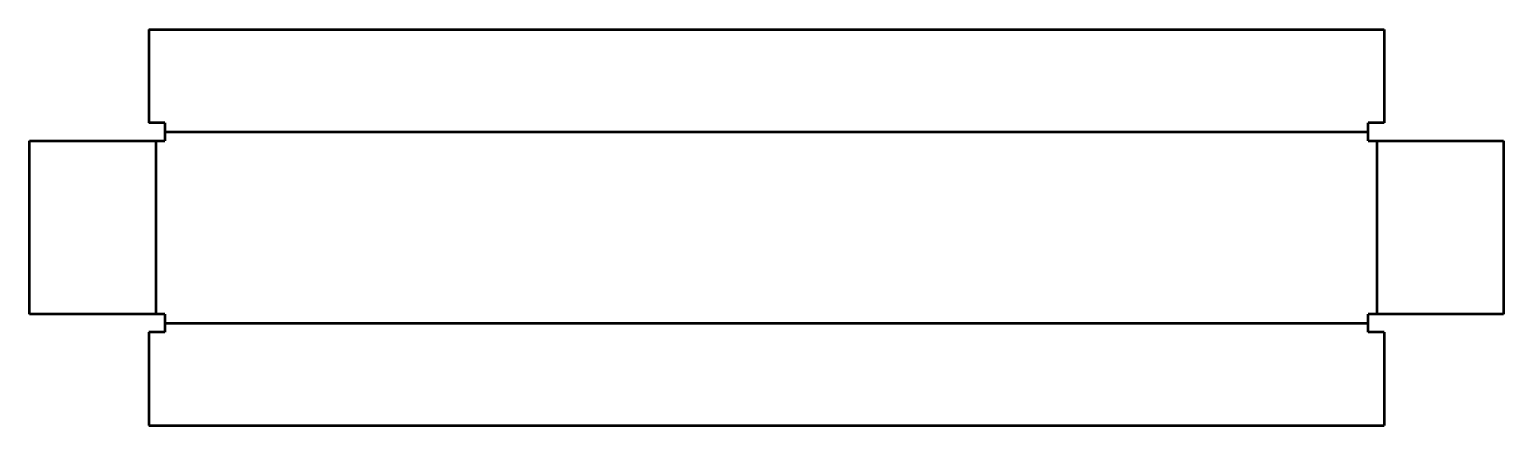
# Model space of a CAD drawing. Header units: millimetres. Extents: x -51 to 503, y -107 to 42.
import ezdxf

# ---------------------------------------------------------------- set-up
doc = ezdxf.new("R2010")
doc.units = ezdxf.units.MM
doc.linetypes.add('Continuo', pattern=[0])
doc.layers.add('IV_BEND_DOWN', color=7, linetype='Continuo', lineweight=50)
doc.layers.add('IV_INTERIOR_PROFILES', color=7, linetype='Continuo', lineweight=50)

msp = doc.modelspace()

# ---------------------------------------------------------------- linework, layer by layer
at = {"layer": 'IV_BEND_DOWN'}
for p, q in [((-3.39, 0), (-3.39, -65)), ((0, 3.39), (452, 3.39)), ((455.39, -65), (455.39, 0)), ((0, -68.39), (452, -68.39))]:
    msp.add_line(p, q, dxfattribs=at)
at = {"layer": 'IV_INTERIOR_PROFILES'}
for p, q in [((-6, 41.79), (458, 41.79)), ((-6, 41.79), (-6, 6.79)), ((458, 41.79), (458, 6.79)), ((0, 6.79), (-6, 6.79)), ((0, 6.79), (0, 0)), ((458, 6.79), (452, 6.79)), ((452, 0), (452, 6.79)), ((-50.79, 0), (0, 0)), ((-50.79, -65), (-50.79, 0)), ((452, 0), (502.79, 0)), ((502.79, 0), (502.79, -65)), ((0, -65), (-50.79, -65)), ((0, -65), (0, -71.79)), ((502.79, -65), (452, -65)), ((452, -71.79), (452, -65)), ((0, -71.79), (-6, -71.79)), ((-6, -71.79), (-6, -106.79)), ((458, -71.79), (452, -71.79)), ((458, -71.79), (458, -106.79)), ((-6, -106.79), (458, -106.79))]:
    msp.add_line(p, q, dxfattribs=at)

doc.saveas('drawing.dxf')
